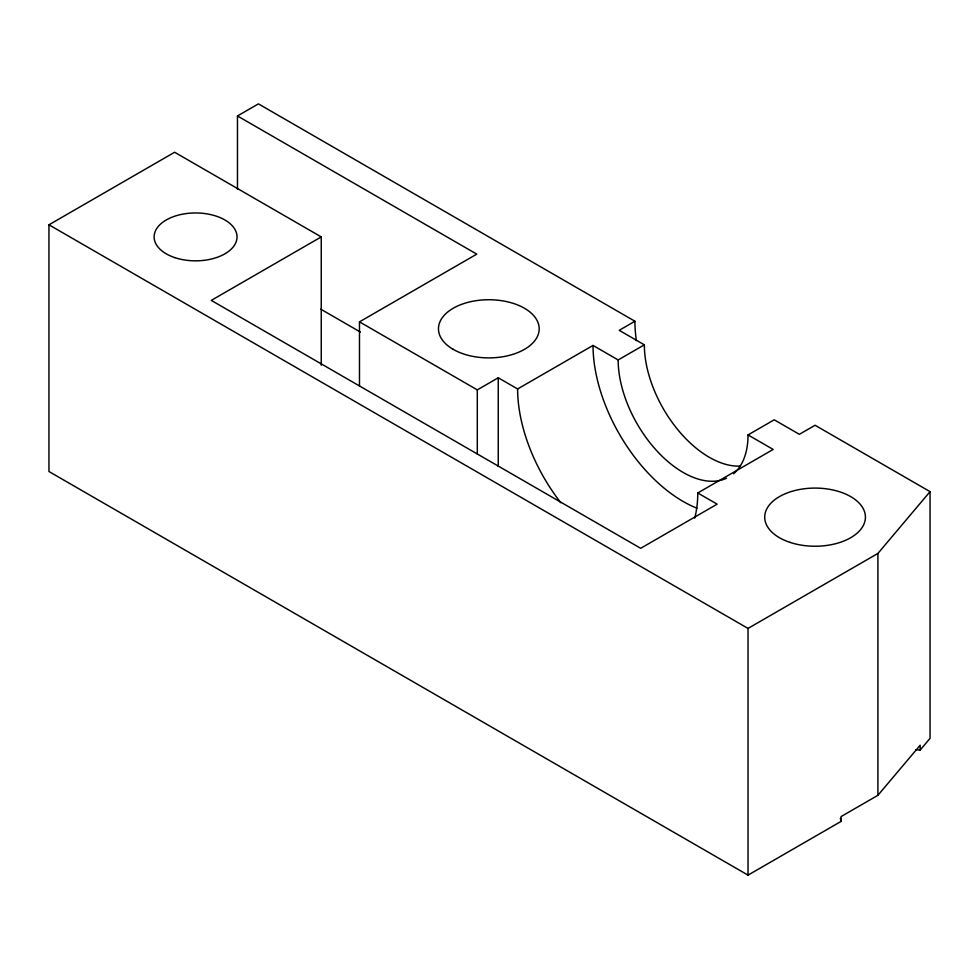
<?xml version="1.0" encoding="UTF-8"?>
<svg xmlns="http://www.w3.org/2000/svg" width="979" height="979" viewBox="0 0 979 979"><rect width="100%" height="100%" fill="white"/><g stroke="black" fill="none" stroke-linecap="round" stroke-linejoin="round"><path stroke-width="1.47" d="M915.585 749.718L920.162 750.073L920.162 745.239L877.906 795.315L841.059 816.584L841.059 821.418L748.029 875.128L48.95 471.511L48.95 224.803L748.029 628.42L877.906 553.441L930.05 491.642L815.066 425.253L799.353 434.321L774.218 419.807L748.029 434.933A91.83 53.013 60 0 1 733.552 473.763M920.162 750.073L930.05 738.35L930.05 491.642M48.95 224.803L174.629 152.247L321.247 236.906L321.247 365.216M237.469 189.29L237.469 115.963L258.419 103.872L634.918 321.247A127.38 73.547 60 0 0 636.374 340.643M321.247 236.906L211.28 300.394L640.682 548.301L717.142 504.161L697.758 492.975A127.38 73.547 60 0 1 694.698 518.124M359.477 386.02L359.477 321.858L476.773 254.136L237.469 115.963M359.477 321.858L477.299 389.875L498.25 377.784L517.622 388.969A127.38 73.547 60 0 0 560.832 502.741M517.622 388.969L593.029 345.44L618.165 359.954A91.83 53.013 60 0 0 656.701 450.695A91.83 53.013 60 0 0 726.565 478.241M634.918 321.247L619.217 330.327L644.353 344.828A91.83 53.013 60 0 0 740.418 466.09M618.165 359.954L644.353 344.828M697.758 492.975L773.165 449.434L748.029 434.933M320.769 309.18L360.431 332.077M840.361 818.383L841.059 821.418M877.906 553.441L877.906 795.315M748.029 628.42L748.029 875.128M498.25 377.784L498.25 466.383M477.299 389.875L477.299 454.036M696.926 508.187A127.38 73.547 60 0 1 593.029 345.44M174.837 257.636A41.473 23.949 0 0 0 237.04 236.906A41.473 23.949 0 0 0 174.837 216.163A41.473 23.949 0 0 0 174.837 257.636M789.882 542.342A50.357 29.076 0 0 0 865.424 517.157A50.357 29.076 0 0 0 789.882 491.984A50.357 29.076 0 0 0 789.882 542.342M453.216 349.368A50.357 29.076 0 0 0 537.471 336.335A50.357 29.076 0 0 0 475.794 300.724A50.357 29.076 0 0 0 453.216 349.368"/></g></svg>
